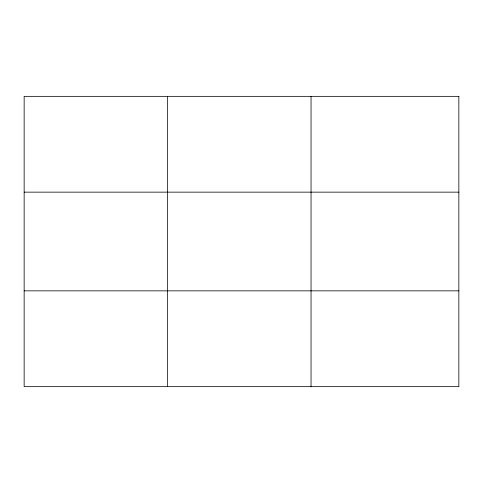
<?xml version="1.0" encoding="UTF-8"?>
<svg xmlns="http://www.w3.org/2000/svg" width="483" height="483" viewBox="0 0 483 483"><rect width="100%" height="100%" fill="white"/><g stroke="black" fill="none" stroke-linecap="round" stroke-linejoin="round"><path stroke-width="0.72" d="M167.601 386.654L167.601 96.346M311.052 386.654L311.052 96.346M24.15 192.149L458.85 192.149M24.15 290.851L458.85 290.851M458.85 96.346L458.85 386.654L24.15 386.654L24.15 96.346L458.85 96.346"/></g></svg>
